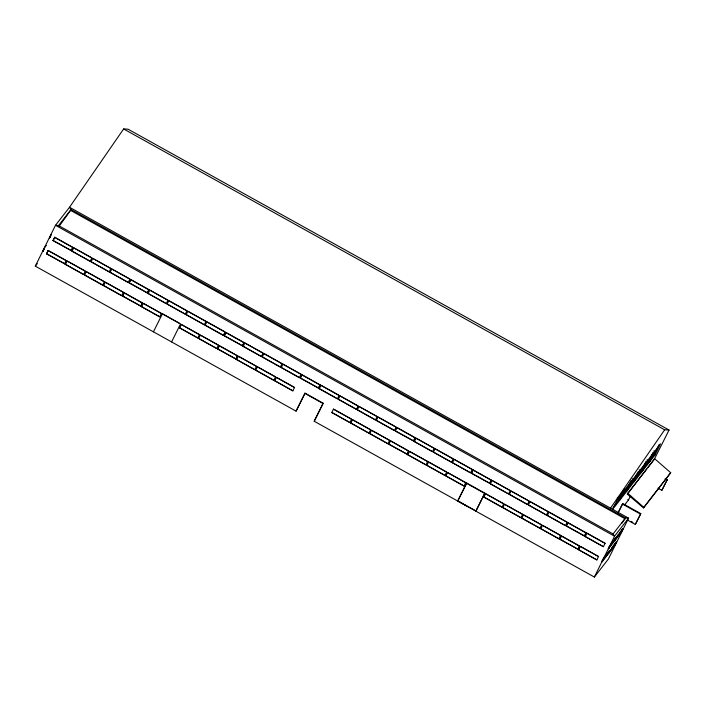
<?xml version="1.0" encoding="UTF-8"?>
<svg xmlns="http://www.w3.org/2000/svg" width="706" height="706" viewBox="0 0 706 706"><rect width="100%" height="100%" fill="white"/><g stroke="black" fill="none" stroke-linecap="round" stroke-linejoin="round"><path stroke-width="1.06" d="M296.07 411.148L305.036 393.136L296.07 411.148L35.3 266.144L55.483 225.302L69.523 207.264L123.647 128.951L128.06 129.18L669.059 430.042L654.197 459.527L648.143 467.31M44.513 247.824C40.833 256.569 44.24 246.809 46.419 245.379M49.694 237.966L51.053 234.604L50.091 237.163M46.517 253.833L48.211 250.48L66.346 260.593L64.749 263.823L46.517 253.833L48.211 250.48M53.047 240.614L54.741 237.26L72.877 247.374L71.28 250.604L53.047 240.614L54.741 237.26M59.207 226.194L70.574 210.397L70.997 209.541L69.523 207.264L628.587 518.169L608.404 559.011L594.364 577.049L314.214 421.253L323.171 403.25L305.989 393.674M64.652 263.947L66.346 260.593M71.182 250.727L72.877 247.374M65.534 264.406L67.229 261.052L85.364 271.166L83.67 274.519L65.534 264.406L83.67 274.519M72.065 251.186L73.759 247.832L91.895 257.946L90.2 261.299L72.065 251.186L90.2 261.299M84.552 274.978L86.247 271.625L104.382 281.738L102.688 285.092L84.552 274.978L102.688 285.092M91.083 261.758L92.777 258.405L110.913 268.518L109.218 271.881L91.083 261.758L109.218 271.881M103.57 285.559L105.265 282.206L123.4 292.319L121.706 295.673L103.57 285.559L121.706 295.673M110.101 272.339L111.795 268.986L129.93 279.099L128.236 282.453L110.101 272.339L128.236 282.453M122.588 296.132L124.282 292.778L142.418 302.892L140.821 306.122L122.588 296.132L124.282 292.778M129.119 282.912L130.813 279.558L148.948 289.672L147.351 292.902L129.119 282.912L130.813 279.558M140.723 306.245L142.418 302.892M147.254 293.025L148.948 289.672M141.606 306.713L143.3 303.359L161.436 313.473L159.741 316.826L141.606 306.713L159.741 316.826M148.136 293.493L149.831 290.14L167.966 300.253L166.272 303.606L148.136 293.493L166.272 303.606M153.431 331.829L162.406 313.817L179.589 323.401M167.154 304.065L168.849 300.712L186.984 310.825L185.29 314.179L167.154 304.065L185.29 314.179M171.576 341.933L180.542 323.93L162.406 313.817M179.642 327.866L181.336 324.504L199.471 334.626L197.777 337.98L179.642 327.866L197.777 337.98M186.172 314.647L187.867 311.293L206.002 321.406L204.308 324.76L186.172 314.647L204.308 324.76M198.66 338.439L200.354 335.085L218.489 345.199L216.795 348.552L198.66 338.439L216.795 348.552M205.19 325.219L206.884 321.865L225.02 331.979L223.325 335.332L205.19 325.219L223.325 335.332M217.677 349.011L219.372 345.658L237.507 355.771L235.91 359.01L217.677 349.011L219.372 345.658M224.208 335.791L225.902 332.438L244.038 342.551L242.44 345.79L224.208 335.791L225.902 332.438M235.813 359.125L237.507 355.771M242.343 345.905L244.038 342.551M236.695 359.592L238.39 356.239L256.525 366.352L254.831 369.706L236.695 359.592L254.831 369.706M243.226 346.372L244.92 343.019L263.056 353.132L261.361 356.486L243.226 346.372L261.361 356.486M255.713 370.165L257.399 366.811L275.543 376.925L273.849 380.278L255.713 370.165L273.849 380.278M262.244 356.945L263.938 353.591L282.073 363.705L280.379 367.058L262.244 356.945L280.379 367.058M274.731 380.746L276.417 377.392L294.561 387.506L292.866 390.859L274.731 380.746L292.866 390.859M281.262 367.526L282.956 364.172L301.091 374.286L299.397 377.639L281.262 367.526L299.397 377.639M300.279 378.098L301.974 374.745L320.109 384.858L318.512 388.088L300.279 378.098L301.974 374.745M318.415 388.212L320.109 384.858M319.297 388.679L320.992 385.317L339.127 395.431L337.433 398.793L319.297 388.679L337.433 398.793M323.171 403.25L314.214 421.253M331.785 412.472L333.47 409.118L351.614 419.232L349.92 422.585L331.785 412.472L349.92 422.585M338.315 399.252L340.01 395.898L358.145 406.012L356.451 409.365L338.315 399.252L356.451 409.365M350.803 423.044L352.488 419.691L370.632 429.804L368.938 433.157L350.803 423.044L368.938 433.157M357.333 409.824L359.027 406.471L377.163 416.584L375.468 419.938L357.333 409.824L375.468 419.938M369.82 433.625L371.506 430.272L389.65 440.385L387.956 443.739L369.82 433.625L387.956 443.739M376.351 420.405L378.045 417.052L396.181 427.165L394.486 430.519L376.351 420.405L394.486 430.519M388.838 444.198L390.524 440.844L408.668 450.957L407.071 454.187L388.838 444.198L407.071 454.187M395.369 430.978L397.063 427.624L415.199 437.738L413.601 440.968L395.369 430.978L413.601 440.968M406.974 454.311L408.668 450.957M413.504 441.091L415.199 437.738M407.856 454.779L409.542 451.425L427.686 461.539L425.992 464.892L407.856 454.779L425.992 464.892M414.387 441.559L416.081 438.205L434.216 448.319L432.522 451.672L414.387 441.559L432.522 451.672M426.874 465.351L428.56 461.998L446.704 472.111L445.009 475.465L426.874 465.351L445.009 475.465M433.405 452.131L435.099 448.778L453.234 458.891L451.54 462.245L433.405 452.131L451.54 462.245M445.892 475.923L447.578 472.57L465.722 482.683L464.027 486.037L445.892 475.923L464.027 486.037M452.422 462.704L454.117 459.35L472.252 469.464L470.558 472.826L452.422 462.704L470.558 472.826M457.717 501.048L466.684 483.036L484.828 493.15L476.047 510.915L457.717 501.048L466.684 483.036M471.44 473.285L473.135 469.931L491.27 480.045L489.673 483.275L471.44 473.285L473.135 469.931M475.862 511.144L484.828 493.15M489.576 483.398L491.27 480.045M483.875 497.05L485.569 493.697L503.705 503.81L502.01 507.164L483.875 497.05L502.01 507.164M490.405 483.831L492.1 480.477L510.235 490.591L508.549 493.944L490.405 483.831L508.549 493.944M502.848 507.605L504.534 504.252L522.678 514.365L520.984 517.719L502.848 507.605L520.984 517.719M509.379 494.385L511.073 491.032L529.209 501.145L527.514 504.499L509.379 494.385L527.514 504.499M521.813 518.151L523.508 514.798L541.643 524.911L539.958 528.264L521.813 518.151L539.958 528.264M528.353 504.931L530.038 501.578L548.183 511.691L546.488 515.045L528.353 504.931L546.488 515.045M540.787 528.706L542.482 525.343L560.617 535.457L558.923 538.819L540.787 528.706L558.923 538.819M547.318 515.486L549.012 512.124L567.147 522.246L565.453 525.599L547.318 515.486L565.453 525.599M559.752 539.252L561.447 535.898L579.582 546.012L577.985 549.242L559.752 539.252L561.447 535.898M566.291 526.032L567.986 522.678L586.121 532.792L584.524 536.022L566.291 526.032L567.986 522.678M577.896 549.365L579.582 546.012M584.427 536.145L586.121 532.792M578.726 549.798L580.42 546.444L598.556 556.557L596.861 559.911L578.726 549.798L596.861 559.911M585.256 536.578L586.951 533.224L605.086 543.338L603.401 546.691L585.256 536.578L603.401 546.691M624.995 489.47L618.05 498.401L612.561 509.485L619.515 500.554L624.995 489.47L624.236 489.037M613.064 507.438L618.756 500.13L623.319 490.891M619.259 499.477L622.463 493.009M620.53 497.854L626.213 490.546L631.235 480.38M629.902 483.442L626.707 489.911L627.466 490.343L634.42 481.413L639.901 470.32L639.142 469.896M626.981 490.97L632.461 479.877L625.507 488.808L620.027 499.901L626.981 490.97L626.213 490.546M627.466 490.343L632.955 479.25L639.901 470.32M627.969 488.287L633.661 480.98L638.224 471.74M618.182 512.512L622.745 503.563L640.801 513.615L635.321 524.434L627.713 520.207M627.281 494.103L654.612 458.688L670.7 472.729L643.493 507.905L627.281 494.103L646.793 469.04M634.103 480.415L637.297 473.947M618.085 512.98L622.745 503.563M636.627 477.168L641.057 471.484L646.078 461.318M644.675 464.469L641.48 470.937L642.239 471.361L649.193 462.43L654.674 451.337L653.915 450.913M641.816 471.908L647.296 460.815L640.351 469.746L634.862 480.839L641.816 471.908L641.057 471.484M642.239 471.361L647.729 460.268L654.674 451.337M624.66 504.887L628.499 499.954L630.423 496.062M642.742 469.313L648.435 462.006L652.997 452.767M652.953 453.164L648.84 461.486L649.608 461.909L655.044 454.92L660.525 443.827L655.089 450.816L649.608 461.909M650.049 459.933L654.277 454.496L659.298 444.33M609.605 550.459L603.295 558.57L601.697 561.799L608.007 553.698L609.605 550.459L608.298 553.857L601.98 561.958L603.577 558.728L609.896 550.618M616.144 537.24L614.829 540.637L608.519 548.738L609.428 546.153M594.364 577.049L614.547 536.207L628.587 518.169L625.542 517.93L70.997 209.541L58.536 225.549L55.483 225.302L614.547 536.207L613.073 533.939L58.536 225.549M608.519 548.738L610.116 545.509L616.426 537.398M621.96 523.172L625.542 517.93L613.073 533.939M608.228 548.58L615.738 538.051M615.394 539.084L618.482 534.23M610.337 550.036C603.374 561.782 616.082 540.69 616.656 541.934L611.952 547.45M623.186 528.715L616.876 536.816L615.279 540.055L621.589 531.945L622.904 528.556M609.093 552.304L614.776 545.006L616.373 541.776M614.988 539.896L622.507 529.368M608.74 553.275L615.058 545.164L616.656 541.934M635.321 524.434L640.801 513.615M643.493 507.905L670.7 472.729M658.063 488.217L661.866 490.335L667.346 479.506L665.449 478.447M667.346 479.506L661.866 490.335M610.531 508.126L664.655 429.813L669.059 430.042M49.455 237.834L50.717 236.201M42.916 251.054L44.187 249.421M35.3 266.144L37.312 263.559M73.759 247.832L91.895 257.946M67.229 261.052L85.364 271.166M92.777 258.405L110.913 268.518M86.247 271.625L104.382 281.738M111.795 268.986L129.93 279.099M105.265 282.206L123.4 292.319M149.831 290.14L167.966 300.253M143.3 303.359L161.436 313.473M168.849 300.712L186.984 310.825M187.867 311.293L206.002 321.406M181.336 324.504L199.471 334.626M206.884 321.865L225.02 331.979M200.354 335.085L218.489 345.199M244.92 343.019L263.056 353.132M238.39 356.239L256.525 366.352M263.938 353.591L282.073 363.705M257.399 366.811L275.543 376.925M282.956 364.172L301.091 374.286M276.417 377.392L294.561 387.506M320.992 385.317L339.127 395.431M340.01 395.898L358.145 406.012M333.47 409.118L351.614 419.232M359.027 406.471L377.163 416.584M352.488 419.691L370.632 429.804M378.045 417.052L396.181 427.165M371.506 430.272L389.65 440.385M397.063 427.624L415.102 437.861M390.524 440.844L408.571 451.081M416.081 438.205L434.216 448.319M409.542 451.425L427.686 461.539M435.099 448.778L453.234 458.891M428.56 461.998L446.704 472.111M454.117 459.35L472.252 469.464M447.578 472.57L465.722 482.683M466.79 506.105L457.903 500.81M492.1 480.477L510.235 490.591M485.569 493.697L503.705 503.81M511.073 491.032L529.209 501.145M504.534 504.252L522.678 514.365M530.038 501.578L548.183 511.691M523.508 514.798L541.643 524.911M549.012 512.124L567.147 522.246M542.482 525.343L560.617 535.457M586.951 533.224L605.086 543.338M580.42 546.444L598.556 556.557M615.508 538.051L610.116 545.509M619.744 532.606L622.268 529.368M123.647 128.951L664.655 429.813M654.277 454.496L655.044 454.92M646.961 459.844L647.729 460.268M648.435 462.006L649.193 462.43M665.078 478.924L666.985 479.974M632.188 478.827L632.955 479.25M633.661 480.98L634.42 481.413M627.731 499.53L628.499 499.954M617.282 497.968L618.05 498.401M618.756 500.13L619.515 500.554M622.374 504.04L640.439 514.083M630.935 521.328L632.832 522.378M70.574 210.397L625.11 518.786M567.889 522.802L586.024 532.915M473.038 470.055L491.173 480.168M301.877 374.868L320.012 384.982M225.805 332.561L243.941 342.675M54.644 237.375L72.78 247.488M130.716 279.682L148.851 289.795M566.388 525.908L584.524 536.022M471.537 473.161L489.673 483.275M224.305 335.677L242.44 345.79M300.377 377.975L318.512 388.088M129.216 282.788L147.351 292.902M53.144 240.49L71.28 250.604M561.349 536.022L579.494 546.135M466.507 483.275L484.643 493.388M304.851 393.374L322.986 403.488M219.275 345.781L237.41 355.895M124.185 292.902L142.321 303.015M48.114 250.595L66.249 260.708M559.849 539.128L577.985 549.242M122.685 296.008L140.821 306.122M217.775 348.896L235.91 359.01M46.614 253.71L64.749 263.823M627.705 493.256L643.784 507.305"/></g></svg>
